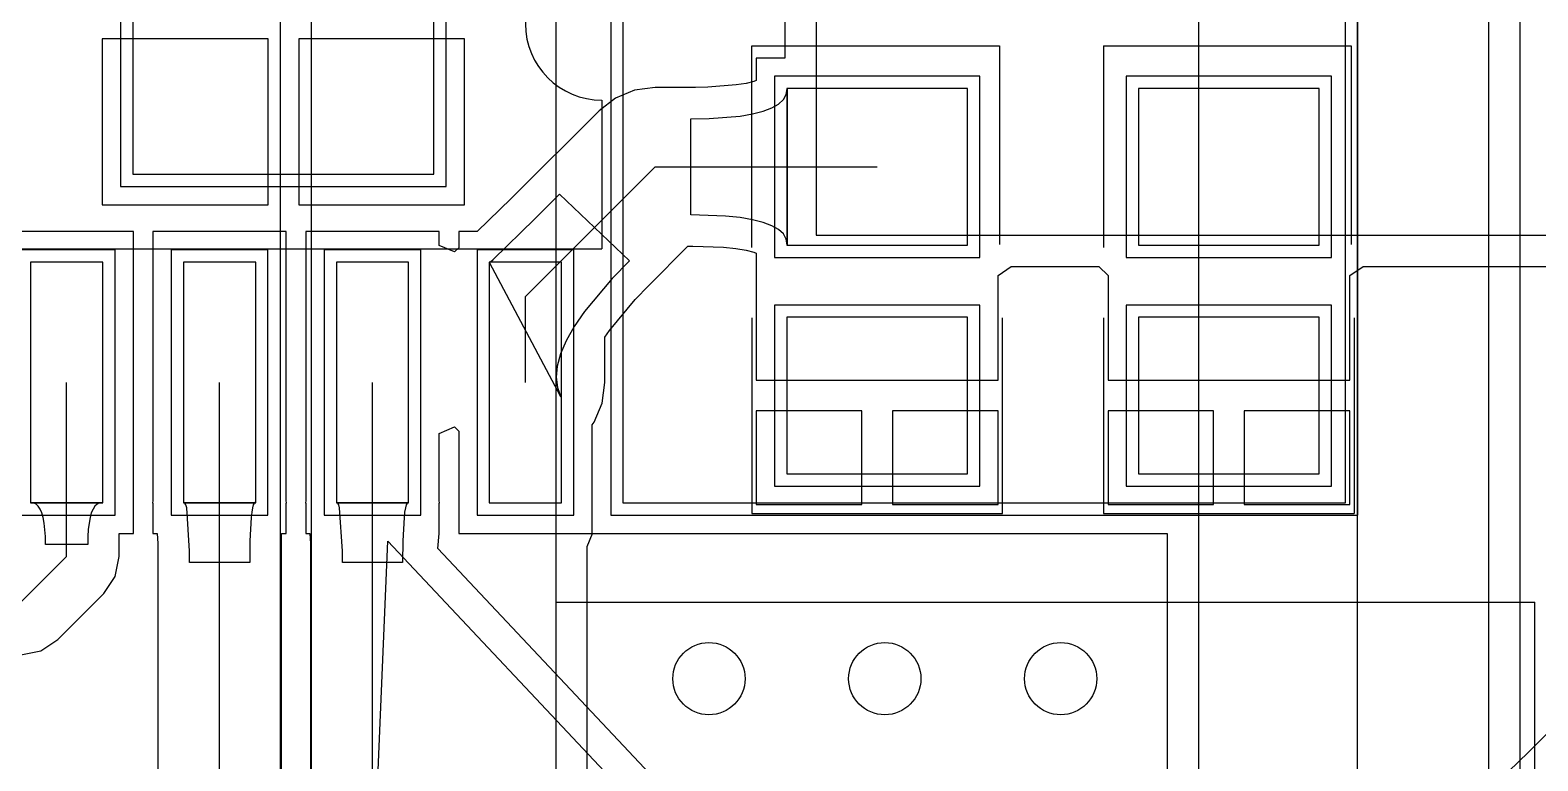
# Model space of a CAD drawing. Header units: millimetres. Extents: x 45 to 153, y 65 to 102.
# Drawn here: x 51.51 to 64.03, y 84.92 to 90.99 of the extents above; entities that cross this region are included whole.
import ezdxf

# ---------------------------------------------------------------- set-up
doc = ezdxf.new("R2010")
doc.units = ezdxf.units.MM
for name, color, linetype in [('BottomLayer', 5, 'Continuous'), ('BottomOverlay', 54, 'Continuous'), ('BottomPaste', 16, 'Continuous'), ('BottomSolder', 6, 'Continuous'), ('MultiLayer', 9, 'Continuous'), ('TopLayer', 1, 'Continuous'), ('TopOverlay', 2, 'Continuous'), ('TopPaste', 8, 'Continuous'), ('TopSolder', 216, 'Continuous')]:
    doc.layers.add(name, color=color, linetype=linetype)

# ---------------------------------------------------------------- blocks, each defined once
blk = doc.blocks.new('IP5306_3')
at = {"layer": 'TopLayer'}
for p, q in [((-4.085, 1.675), (-4.085, 1.075)), ((-2.085, 1.675), (-4.085, 1.675)), ((-2.085, 1.075), (-2.085, 1.675)), ((1.963, 1.675), (1.963, 1.075)), ((3.963, 1.675), (1.963, 1.675)), ((3.963, 1.075), (3.963, 1.675)), ((-4.085, 1.075), (-2.085, 1.075)), ((1.963, 1.075), (3.963, 1.075)), ((-1.267, 0.615), (-1.267, -1.885)), ((1.233, 0.615), (-1.267, 0.615)), ((1.233, -1.885), (1.233, 0.615)), ((-4.085, 0.405), (-4.085, -0.195)), ((-2.085, 0.405), (-4.085, 0.405)), ((-2.085, -0.195), (-2.085, 0.405)), ((1.963, 0.405), (1.963, -0.195)), ((3.963, 0.405), (1.963, 0.405)), ((3.963, -0.195), (3.963, 0.405)), ((-4.085, -0.195), (-2.085, -0.195)), ((1.963, -0.195), (3.963, -0.195)), ((-4.085, -0.865), (-4.085, -1.465)), ((-2.085, -0.865), (-4.085, -0.865)), ((-2.085, -1.465), (-2.085, -0.865)), ((1.963, -0.865), (1.963, -1.465)), ((3.963, -0.865), (1.963, -0.865)), ((3.963, -1.465), (3.963, -0.865)), ((-4.085, -1.465), (-2.085, -1.465)), ((1.963, -1.465), (3.963, -1.465)), ((-1.267, -1.885), (1.233, -1.885)), ((-4.085, -2.135), (-4.085, -2.735)), ((-2.085, -2.135), (-4.085, -2.135)), ((-2.085, -2.735), (-2.085, -2.135)), ((1.963, -2.135), (1.963, -2.735)), ((3.963, -2.135), (1.963, -2.135)), ((3.963, -2.735), (3.963, -2.135)), ((-4.085, -2.735), (-2.085, -2.735)), ((1.963, -2.735), (3.963, -2.735))]:
    blk.add_line(p, q, dxfattribs=at)
at = {"layer": 'TopOverlay'}
for p, q in [((-0.652, 2.01), (-1.987, 2.01)), ((-1.987, -3.07), (-1.987, 2.01)), ((0.618, 2.01), (1.853, 2.01)), ((1.853, -3.07), (1.853, 2.01)), ((1.853, -3.07), (-1.987, -3.07))]:
    blk.add_line(p, q, dxfattribs=at)
blk.add_arc((-0.017, 2.01), 0.635, 180, 0, dxfattribs=at)
at = {"layer": 'TopPaste'}
for p, q in [((-4.085, 1.675), (-4.085, 1.075)), ((-2.085, 1.675), (-4.085, 1.675)), ((-2.085, 1.075), (-2.085, 1.675)), ((1.963, 1.675), (1.963, 1.075)), ((3.963, 1.675), (1.963, 1.675)), ((3.963, 1.075), (3.963, 1.675)), ((-4.085, 1.075), (-2.085, 1.075)), ((1.963, 1.075), (3.963, 1.075)), ((-1.267, 0.615), (-1.267, -1.885)), ((1.233, 0.615), (-1.267, 0.615)), ((1.233, -1.885), (1.233, 0.615)), ((-4.085, 0.405), (-4.085, -0.195)), ((-2.085, 0.405), (-4.085, 0.405)), ((-2.085, -0.195), (-2.085, 0.405)), ((1.963, 0.405), (1.963, -0.195)), ((3.963, 0.405), (1.963, 0.405)), ((3.963, -0.195), (3.963, 0.405)), ((-4.085, -0.195), (-2.085, -0.195)), ((1.963, -0.195), (3.963, -0.195)), ((-4.085, -0.865), (-4.085, -1.465)), ((-2.085, -0.865), (-4.085, -0.865)), ((-2.085, -1.465), (-2.085, -0.865)), ((1.963, -0.865), (1.963, -1.465)), ((3.963, -0.865), (1.963, -0.865)), ((3.963, -1.465), (3.963, -0.865)), ((-4.085, -1.465), (-2.085, -1.465)), ((1.963, -1.465), (3.963, -1.465)), ((-1.267, -1.885), (1.233, -1.885)), ((-4.085, -2.135), (-4.085, -2.735)), ((-2.085, -2.135), (-4.085, -2.135)), ((-2.085, -2.735), (-2.085, -2.135)), ((1.963, -2.135), (1.963, -2.735)), ((3.963, -2.135), (1.963, -2.135)), ((3.963, -2.735), (3.963, -2.135)), ((-4.085, -2.735), (-2.085, -2.735)), ((1.963, -2.735), (3.963, -2.735))]:
    blk.add_line(p, q, dxfattribs=at)
at = {"layer": 'TopSolder'}
for p, q in [((-4.186, 1.777), (-4.186, 0.974)), ((-1.983, 1.777), (-4.186, 1.777)), ((-1.983, 0.974), (-1.983, 1.777)), ((1.862, 1.777), (1.862, 0.974)), ((4.065, 1.777), (1.862, 1.777)), ((4.065, 0.974), (4.065, 1.777)), ((-4.186, 0.974), (-1.983, 0.974)), ((1.862, 0.974), (4.065, 0.974)), ((-1.368, 0.717), (-1.368, -1.987)), ((1.335, 0.717), (-1.368, 0.717)), ((1.335, -1.987), (1.335, 0.717)), ((-4.186, 0.507), (-4.186, -0.296)), ((-1.983, 0.507), (-4.186, 0.507)), ((-1.983, -0.296), (-1.983, 0.507)), ((1.862, 0.507), (1.862, -0.296)), ((4.065, 0.507), (1.862, 0.507)), ((4.065, -0.296), (4.065, 0.507)), ((-4.186, -0.296), (-1.983, -0.296)), ((1.862, -0.296), (4.065, -0.296)), ((-4.186, -0.763), (-4.186, -1.566)), ((-1.983, -0.763), (-4.186, -0.763)), ((-1.983, -1.566), (-1.983, -0.763)), ((1.862, -0.763), (1.862, -1.566)), ((4.065, -0.763), (1.862, -0.763)), ((4.065, -1.566), (4.065, -0.763)), ((-4.186, -1.566), (-1.983, -1.566)), ((1.862, -1.566), (4.065, -1.566)), ((-1.368, -1.987), (1.335, -1.987)), ((-4.186, -2.033), (-4.186, -2.836)), ((-1.983, -2.033), (-4.186, -2.033)), ((-1.983, -2.836), (-1.983, -2.033)), ((1.862, -2.033), (1.862, -2.836)), ((4.065, -2.033), (1.862, -2.033)), ((4.065, -2.836), (4.065, -2.033)), ((-4.186, -2.836), (-1.983, -2.836)), ((1.862, -2.836), (4.065, -2.836))]:
    blk.add_line(p, q, dxfattribs=at)
blk = doc.blocks.new('INTRODUCTOR_1R0_42')
at = {"layer": 'TopLayer'}
for p, q in [((-1.25, 2), (-1.25, -2)), ((1.25, 2), (-1.25, 2)), ((1.25, -2), (1.25, 2)), ((3.45, 2), (3.45, -2)), ((5.95, 2), (3.45, 2)), ((5.95, -2), (5.95, 2)), ((-1.25, -2), (1.25, -2)), ((3.45, -2), (5.95, -2))]:
    blk.add_line(p, q, dxfattribs=at)
at = {"layer": 'TopOverlay'}
for p, q in [((-1.778, 3.81), (6.35, 3.81)), ((-1.778, -3.81), (-1.778, 3.81)), ((6.35, -3.81), (6.35, 3.81)), ((-1.778, -3.81), (6.35, -3.81))]:
    blk.add_line(p, q, dxfattribs=at)
at = {"layer": 'TopPaste'}
for p, q in [((-1.25, 2), (-1.25, -2)), ((1.25, 2), (-1.25, 2)), ((1.25, -2), (1.25, 2)), ((3.45, 2), (3.45, -2)), ((5.95, 2), (3.45, 2)), ((5.95, -2), (5.95, 2)), ((-1.25, -2), (1.25, -2)), ((3.45, -2), (5.95, -2))]:
    blk.add_line(p, q, dxfattribs=at)
at = {"layer": 'TopSolder'}
for p, q in [((-1.352, 2.102), (-1.352, -2.102)), ((1.352, 2.102), (-1.352, 2.102)), ((1.352, -2.102), (1.352, 2.102)), ((3.348, 2.102), (3.348, -2.102)), ((6.052, 2.102), (3.348, 2.102)), ((6.052, -2.102), (6.052, 2.102)), ((-1.352, -2.102), (1.352, -2.102)), ((3.348, -2.102), (6.052, -2.102))]:
    blk.add_line(p, q, dxfattribs=at)
blk = doc.blocks.new('C0805_48')
at = {"layer": 'TopLayer'}
for p, q in [((-0.3, 0.75), (-1.6, 0.75)), ((-1.6, 0.75), (-1.6, -0.75)), ((-0.3, -0.75), (-0.3, 0.75)), ((1.6, 0.75), (0.3, 0.75)), ((0.3, 0.75), (0.3, -0.75)), ((1.6, -0.75), (1.6, 0.75)), ((-1.6, -0.75), (-0.3, -0.75)), ((0.3, -0.75), (1.6, -0.75))]:
    blk.add_line(p, q, dxfattribs=at)
at = {"layer": 'TopOverlay'}
for p, q in [((-0.305, 1.041), (-1.93, 1.041)), ((-1.93, 1.041), (-1.93, -1.041)), ((0.279, 1.041), (1.956, 1.041)), ((1.956, 1.041), (1.956, -1.016)), ((-1.93, -1.041), (-0.305, -1.041)), ((1.956, -1.016), (0.305, -1.016))]:
    blk.add_line(p, q, dxfattribs=at)
at = {"layer": 'TopPaste'}
for p, q in [((-0.3, 0.75), (-1.6, 0.75)), ((-1.6, 0.75), (-1.6, -0.75)), ((-0.3, -0.75), (-0.3, 0.75)), ((1.6, 0.75), (0.3, 0.75)), ((0.3, 0.75), (0.3, -0.75)), ((1.6, -0.75), (1.6, 0.75)), ((-1.6, -0.75), (-0.3, -0.75)), ((0.3, -0.75), (1.6, -0.75))]:
    blk.add_line(p, q, dxfattribs=at)
at = {"layer": 'TopSolder'}
for p, q in [((-0.198, 0.852), (-1.702, 0.852)), ((-1.702, 0.852), (-1.702, -0.852)), ((-0.198, -0.852), (-0.198, 0.852)), ((1.702, 0.852), (0.198, 0.852)), ((0.198, 0.852), (0.198, -0.852)), ((1.702, -0.852), (1.702, 0.852)), ((-1.702, -0.852), (-0.198, -0.852)), ((0.198, -0.852), (1.702, -0.852))]:
    blk.add_line(p, q, dxfattribs=at)
blk = doc.blocks.new('C0805_49')
at = {"layer": 'TopLayer'}
for p, q in [((-0.3, 0.75), (-1.6, 0.75)), ((-1.6, 0.75), (-1.6, -0.75)), ((-0.3, -0.75), (-0.3, 0.75)), ((1.6, 0.75), (0.3, 0.75)), ((0.3, 0.75), (0.3, -0.75)), ((1.6, -0.75), (1.6, 0.75)), ((-1.6, -0.75), (-0.3, -0.75)), ((0.3, -0.75), (1.6, -0.75))]:
    blk.add_line(p, q, dxfattribs=at)
at = {"layer": 'TopOverlay'}
for p, q in [((-0.305, 1.041), (-1.93, 1.041)), ((-1.93, 1.041), (-1.93, -1.041)), ((1.956, 1.041), (0.279, 1.041)), ((1.956, 1.041), (1.956, -1.016)), ((-0.305, -1.041), (-1.93, -1.041)), ((1.956, -1.016), (0.305, -1.016))]:
    blk.add_line(p, q, dxfattribs=at)
at = {"layer": 'TopPaste'}
for p, q in [((-0.3, 0.75), (-1.6, 0.75)), ((-1.6, 0.75), (-1.6, -0.75)), ((-0.3, -0.75), (-0.3, 0.75)), ((1.6, 0.75), (0.3, 0.75)), ((0.3, 0.75), (0.3, -0.75)), ((1.6, -0.75), (1.6, 0.75)), ((-1.6, -0.75), (-0.3, -0.75)), ((0.3, -0.75), (1.6, -0.75))]:
    blk.add_line(p, q, dxfattribs=at)
at = {"layer": 'TopSolder'}
for p, q in [((-0.198, 0.852), (-1.702, 0.852)), ((-1.702, 0.852), (-1.702, -0.852)), ((-0.198, -0.852), (-0.198, 0.852)), ((1.702, 0.852), (0.198, 0.852)), ((0.198, 0.852), (0.198, -0.852)), ((1.702, -0.852), (1.702, 0.852)), ((-1.702, -0.852), (-0.198, -0.852)), ((0.198, -0.852), (1.702, -0.852))]:
    blk.add_line(p, q, dxfattribs=at)
blk = doc.blocks.new('18650_SMT_B_66')
at = {"layer": 'BottomLayer'}
for p, q in [((70.085, 2.92), (70.085, -5.08)), ((76.085, 2.92), (70.085, 2.92)), ((76.085, -5.08), (76.085, 2.92))]:
    blk.add_line(p, q, dxfattribs=at)
at = {"layer": 'BottomOverlay'}
blk.add_line((69.985, 9.42), (69.985, -11.58), dxfattribs=at)
at = {"layer": 'BottomPaste'}
for p, q in [((70.085, 2.92), (70.085, -5.08)), ((76.085, 2.92), (70.085, 2.92)), ((76.085, -5.08), (76.085, 2.92))]:
    blk.add_line(p, q, dxfattribs=at)
at = {"layer": 'BottomSolder'}
for p, q in [((69.983, 3.022), (69.983, -5.181)), ((76.187, 3.022), (69.983, 3.022)), ((76.187, -5.181), (76.187, 3.022))]:
    blk.add_line(p, q, dxfattribs=at)

msp = doc.modelspace()

# ---------------------------------------------------------------- linework, layer by layer
at = {"layer": 'BottomLayer'}
for p, q in [((53.589, 96.139), (53.589, 83.317)), ((53.848, 96.139), (53.848, 74.549)), ((55.88, 74.549), (55.88, 96.139)), ((61.214, 94.996), (61.214, 80.391)), ((63.627, 80.391), (63.627, 94.996)), ((63.886, 80.391), (63.886, 94.996)), ((56.139, 86.696), (56.182, 86.805)), ((56.182, 86.805), (56.266, 86.805)), ((56.266, 86.805), (60.955, 86.805)), ((60.955, 86.805), (60.955, 80.391)), ((56.139, 74.549), (56.139, 86.696))]:
    msp.add_line(p, q, dxfattribs=at)
for centre in [(57.15, 85.598), (58.61, 85.598), (60.071, 85.598)]:
    msp.add_circle(centre, 0.3, dxfattribs=at)
at = {"layer": 'MultiLayer'}
for centre in [(57.15, 85.598), (58.61, 85.598), (60.071, 85.598)]:
    msp.add_circle(centre, 0.3, dxfattribs=at)
at = {"layer": 'TopLayer'}
for p, q in [((58.039, 93.091), (58.039, 89.281)), ((57.78, 91.618), (57.78, 90.754)), ((53.489, 90.912), (52.112, 90.912)), ((52.112, 90.912), (52.112, 89.535)), ((53.489, 89.535), (53.489, 90.912)), ((55.12, 90.912), (53.743, 90.912)), ((53.743, 90.912), (53.743, 89.535)), ((55.12, 89.535), (55.12, 90.912)), ((57.78, 90.754), (57.543, 90.754)), ((57.543, 90.754), (57.543, 90.567)), ((57.377, 90.53), (57.14, 90.511)), ((57.459, 90.543), (57.377, 90.53)), ((57.522, 90.559), (57.459, 90.543)), ((57.543, 90.567), (57.522, 90.559)), ((56.373, 90.421), (56.237, 90.316)), ((56.532, 90.487), (56.373, 90.421)), ((56.703, 90.51), (56.532, 90.487)), ((57.039, 90.51), (56.703, 90.51)), ((57.14, 90.511), (57.039, 90.51)), ((57.728, 90.371), (57.768, 90.408)), ((57.768, 90.408), (57.792, 90.45)), ((57.792, 90.45), (57.8, 90.497)), ((57.8, 90.497), (57.8, 89.203)), ((56.237, 90.316), (55.507, 89.587)), ((57.152, 90.252), (57.408, 90.272)), ((57.408, 90.272), (57.512, 90.29)), ((57.512, 90.29), (57.6, 90.312)), ((57.6, 90.312), (57.672, 90.339)), ((57.672, 90.339), (57.728, 90.371)), ((57, 90.25), (57.152, 90.252)), ((57, 89.45), (57, 90.25)), ((55.626, 88.773), (56.703, 89.85)), ((56.703, 89.85), (58.547, 89.85)), ((52.112, 89.535), (53.489, 89.535)), ((53.743, 89.535), (55.12, 89.535)), ((55.507, 89.587), (55.226, 89.313)), ((55.705, 89.418), (55.909, 89.622)), ((55.909, 89.622), (56.489, 89.07)), ((55.357, 89.079), (55.705, 89.418)), ((57.288, 89.44), (57, 89.45)), ((57.408, 89.428), (57.288, 89.44)), ((57.512, 89.41), (57.408, 89.428)), ((57.6, 89.388), (57.512, 89.41)), ((52.37, 89.313), (51.262, 89.313)), ((52.37, 87.072), (52.37, 89.313)), ((53.64, 89.313), (52.532, 89.313)), ((52.532, 89.313), (52.532, 87.093)), ((53.64, 87.093), (53.64, 89.313)), ((54.91, 89.313), (53.802, 89.313)), ((53.802, 89.313), (53.802, 87.093)), ((54.91, 89.197), (54.91, 89.313)), ((55.226, 89.313), (55.072, 89.313)), ((55.072, 89.313), (55.072, 89.178)), ((57.672, 89.361), (57.6, 89.388)), ((57.728, 89.329), (57.672, 89.361)), ((57.768, 89.292), (57.728, 89.329)), ((57.792, 89.25), (57.768, 89.292)), ((58.039, 89.281), (65.659, 89.281)), ((55.037, 89.143), (54.91, 89.197)), ((55.072, 89.178), (55.037, 89.143)), ((56.65, 88.864), (56.976, 89.19)), ((56.976, 89.19), (57.015, 89.19)), ((57.015, 89.19), (57.27, 89.182)), ((57.27, 89.182), (57.374, 89.171)), ((57.374, 89.171), (57.459, 89.157)), ((57.459, 89.157), (57.522, 89.141)), ((57.8, 89.203), (57.792, 89.25)), ((55.329, 89.056), (55.337, 89.062)), ((55.92, 87.939), (55.329, 89.056)), ((55.337, 89.062), (55.357, 89.079)), ((56.489, 89.07), (56.346, 88.921)), ((57.522, 89.141), (57.543, 89.133)), ((57.543, 89.133), (57.543, 88.981)), ((59.551, 88.946), (59.661, 89.022)), ((59.661, 89.022), (60.388, 89.022)), ((60.388, 89.022), (60.464, 88.946)), ((62.472, 88.946), (62.582, 89.022)), ((62.582, 89.022), (65.659, 89.022)), ((56.346, 88.921), (56.117, 88.648)), ((57.543, 88.981), (57.543, 88.946)), ((57.543, 88.946), (57.543, 88.854)), ((59.551, 88.854), (59.551, 88.946)), ((60.464, 88.946), (60.464, 88.854)), ((62.472, 88.854), (62.472, 88.946)), ((55.626, 88.059), (55.626, 88.773)), ((56.538, 88.748), (56.65, 88.864)), ((57.543, 88.854), (57.543, 88.819)), ((57.543, 88.819), (57.543, 88.077)), ((59.551, 88.819), (59.551, 88.854)), ((59.551, 88.077), (59.551, 88.819)), ((60.464, 88.854), (60.464, 88.819)), ((60.464, 88.819), (60.464, 88.077)), ((62.472, 88.819), (62.472, 88.854)), ((62.472, 88.077), (62.472, 88.819)), ((56.117, 88.648), (56.031, 88.523)), ((56.324, 88.491), (56.538, 88.748)), ((56.031, 88.523), (55.965, 88.405)), ((55.965, 88.405), (55.917, 88.296)), ((56.286, 88.436), (56.324, 88.491)), ((56.286, 88.059), (56.286, 88.436)), ((55.917, 88.296), (55.889, 88.195)), ((55.889, 88.195), (55.88, 88.102)), ((51.816, 86.614), (51.816, 88.059)), ((53.086, 82.677), (53.086, 88.059)), ((54.356, 83.693), (54.356, 88.059)), ((55.88, 88.102), (55.891, 88.016)), ((56.263, 87.888), (56.286, 88.059)), ((57.543, 88.077), (58.547, 88.077)), ((58.547, 88.077), (59.551, 88.077)), ((60.464, 88.077), (61.468, 88.077)), ((61.468, 88.077), (62.472, 88.077)), ((55.891, 88.016), (55.92, 87.939)), ((56.197, 87.729), (56.263, 87.888)), ((58.42, 87.823), (57.543, 87.823)), ((57.543, 87.823), (57.543, 87.046)), ((58.42, 87.046), (58.42, 87.823)), ((59.551, 87.823), (58.674, 87.823)), ((58.674, 87.823), (58.674, 87.046)), ((59.551, 87.046), (59.551, 87.823)), ((61.341, 87.823), (60.464, 87.823)), ((60.464, 87.823), (60.464, 87.046)), ((61.341, 87.046), (61.341, 87.823)), ((62.472, 87.823), (61.595, 87.823)), ((61.595, 87.823), (61.595, 87.046)), ((62.472, 87.046), (62.472, 87.823)), ((54.91, 87.635), (55.037, 87.689)), ((55.037, 87.689), (55.072, 87.654)), ((55.072, 87.654), (55.072, 86.805)), ((56.18, 87.707), (56.197, 87.729)), ((56.18, 86.805), (56.18, 87.707)), ((54.91, 87.093), (54.91, 87.635)), ((51.542, 87.059), (51.519, 87.062)), ((51.519, 87.062), (52.113, 87.062)), ((51.563, 87.048), (51.542, 87.059)), ((51.581, 87.031), (51.563, 87.048)), ((51.597, 87.006), (51.581, 87.031)), ((52.051, 87.031), (52.035, 87.006)), ((52.069, 87.048), (52.051, 87.031)), ((52.09, 87.059), (52.069, 87.048)), ((52.113, 87.062), (52.09, 87.059)), ((52.372, 87.062), (52.37, 87.072)), ((52.37, 87.052), (52.372, 87.062)), ((52.37, 86.805), (52.37, 87.052)), ((52.532, 87.072), (52.53, 87.062)), ((52.53, 87.062), (52.532, 87.052)), ((52.532, 87.093), (52.532, 87.093)), ((52.532, 87.093), (52.532, 87.091)), ((52.532, 87.091), (52.532, 87.072)), ((52.532, 87.052), (52.532, 86.805)), ((52.798, 87.057), (52.789, 87.062)), ((52.789, 87.062), (53.383, 87.062)), ((52.806, 87.042), (52.798, 87.057)), ((52.813, 87.017), (52.806, 87.042)), ((52.836, 86.657), (52.813, 87.017)), ((53.359, 87.017), (53.353, 86.982)), ((53.366, 87.042), (53.359, 87.017)), ((53.374, 87.057), (53.366, 87.042)), ((53.383, 87.062), (53.374, 87.057)), ((53.64, 87.091), (53.64, 87.093)), ((53.64, 87.093), (53.64, 87.093)), ((53.64, 87.072), (53.64, 87.091)), ((53.642, 87.062), (53.64, 87.072)), ((53.64, 87.052), (53.642, 87.062)), ((53.64, 86.805), (53.64, 87.052)), ((53.802, 87.072), (53.8, 87.062)), ((53.8, 87.062), (53.802, 87.052)), ((53.802, 87.093), (53.802, 87.093)), ((53.802, 87.093), (53.802, 87.091)), ((53.802, 87.091), (53.802, 87.072)), ((53.802, 87.052), (53.802, 86.805)), ((54.068, 87.057), (54.059, 87.062)), ((54.059, 87.062), (54.653, 87.062)), ((54.076, 87.042), (54.068, 87.057)), ((54.083, 87.017), (54.076, 87.042)), ((54.106, 86.657), (54.083, 87.017)), ((54.629, 87.017), (54.623, 86.982)), ((54.636, 87.042), (54.629, 87.017)), ((54.644, 87.057), (54.636, 87.042)), ((54.653, 87.062), (54.644, 87.057)), ((54.91, 87.091), (54.91, 87.093)), ((54.91, 87.093), (54.91, 87.093)), ((54.91, 87.072), (54.91, 87.091)), ((54.912, 87.062), (54.91, 87.072)), ((54.91, 87.052), (54.912, 87.062)), ((54.91, 86.805), (54.91, 87.052)), ((57.543, 87.046), (58.42, 87.046)), ((58.674, 87.046), (59.551, 87.046)), ((60.464, 87.046), (61.341, 87.046)), ((61.595, 87.046), (62.472, 87.046)), ((51.611, 86.975), (51.597, 87.006)), ((51.621, 86.936), (51.611, 86.975)), ((51.63, 86.891), (51.621, 86.936)), ((52.011, 86.936), (52.002, 86.891)), ((52.021, 86.975), (52.011, 86.936)), ((52.035, 87.006), (52.021, 86.975)), ((53.348, 86.937), (53.338, 86.742)), ((53.353, 86.982), (53.348, 86.937)), ((54.618, 86.937), (54.608, 86.742)), ((54.623, 86.982), (54.618, 86.937)), ((51.64, 86.779), (51.63, 86.891)), ((51.641, 86.712), (51.64, 86.779)), ((51.992, 86.779), (51.991, 86.712)), ((51.996, 86.838), (51.992, 86.779)), ((52.002, 86.891), (51.996, 86.838)), ((52.253, 86.614), (52.253, 86.805)), ((52.253, 86.805), (52.37, 86.805)), ((52.532, 86.805), (52.567, 86.805)), ((52.567, 86.805), (52.572, 86.72)), ((53.6, 86.795), (53.6, 86.805)), ((53.6, 86.805), (53.64, 86.805)), ((53.6, 82.89), (53.6, 86.795)), ((53.802, 86.805), (53.837, 86.805)), ((53.837, 86.805), (53.842, 86.72)), ((54.898, 86.678), (54.91, 86.805)), ((54.91, 86.805), (54.91, 86.805)), ((55.072, 86.805), (56.18, 86.805)), ((51.991, 86.712), (51.641, 86.712)), ((52.572, 86.72), (52.572, 83.317)), ((52.836, 86.562), (52.836, 86.657)), ((53.338, 86.742), (53.336, 86.562)), ((53.842, 86.72), (53.842, 83.693)), ((54.106, 86.562), (54.106, 86.657)), ((54.356, 83.693), (54.483, 86.741)), ((54.483, 86.741), (56.515, 84.582)), ((54.608, 86.742), (54.606, 86.562)), ((56.704, 84.759), (54.898, 86.678)), ((51.435, 86.233), (51.816, 86.614)), ((52.22, 86.447), (52.253, 86.614)), ((53.336, 86.562), (52.836, 86.562)), ((54.606, 86.562), (54.106, 86.562)), ((52.125, 86.305), (52.22, 86.447)), ((51.744, 85.924), (52.125, 86.305)), ((51.602, 85.829), (51.744, 85.924)), ((51.435, 85.796), (51.602, 85.829)), ((64.557, 85.587), (63.957, 84.987)), ((63.957, 84.987), (63.791, 84.826))]:
    msp.add_line(p, q, dxfattribs=at)
for centre in [(57.15, 85.598), (58.61, 85.598), (60.071, 85.598)]:
    msp.add_circle(centre, 0.3, dxfattribs=at)

# ---------------------------------------------------------------- block references
for name, p, rotation in [('18650_SMT_B_66', (132.521, 89.979), 180), ('IP5306_3', (54.251, 91.022), 270), ('C0805_48', (58.547, 88.9), 90), ('C0805_49', (61.468, 88.9), 90), ('INTRODUCTOR_1R0_42', (57.658, 82.423), 360)]:
    msp.add_blockref(name, p, dxfattribs=dict(rotation=rotation))

doc.saveas('drawing.dxf')
